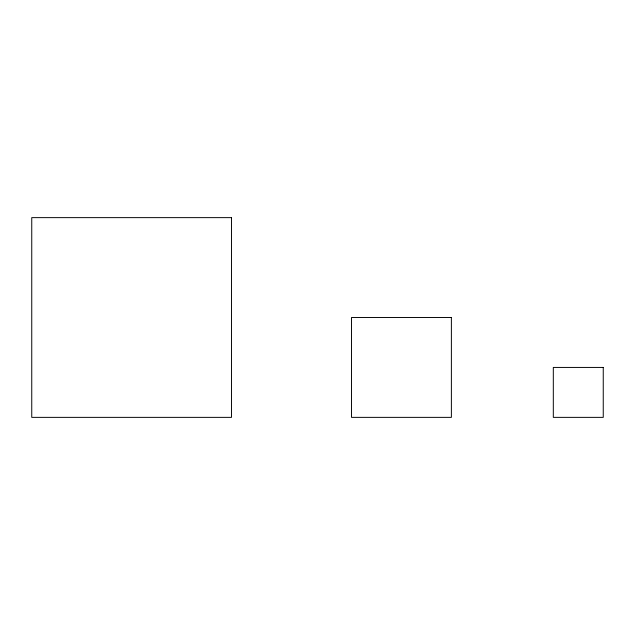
<?xml version="1.0" encoding="UTF-8"?>
<svg xmlns="http://www.w3.org/2000/svg" width="635" height="635" viewBox="0 0 635 635"><rect width="100%" height="100%" fill="white"/><g stroke="black" fill="none" stroke-linecap="round" stroke-linejoin="round"><path stroke-width="0.95" d="M231.489 217.63L31.75 217.63L31.75 417.37L231.489 417.37L231.489 217.63M451.382 317.5L351.512 317.5L351.512 417.37L451.382 417.37L451.382 317.5M603.25 367.435L553.315 367.435L553.315 417.37L603.25 417.37L603.25 367.435"/></g></svg>
